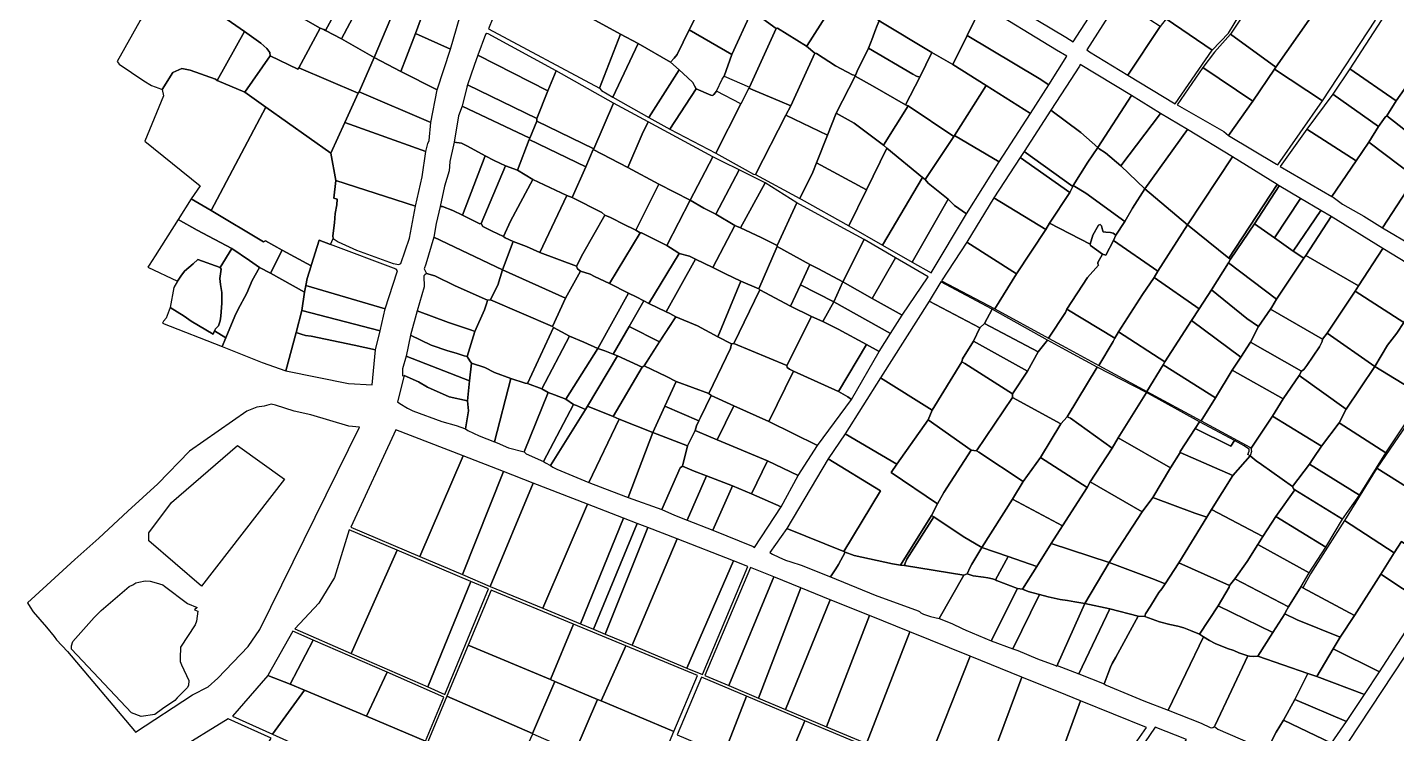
# Model space of a CAD drawing. Header units: metres. Extents: x 569648 to 571548, y 2333509 to 2335006.
# Drawn here: x 569647.7 to 570112.2, y 2334124.5 to 2334364.1 of the extents above; entities that cross this region are included whole.
import ezdxf

# ---------------------------------------------------------------- set-up
doc = ezdxf.new("R2010")
doc.units = ezdxf.units.M
doc.header["$MEASUREMENT"] = 0
doc.linetypes.add('CENTER', pattern=[2, 1.25, -0.25, 0.25, -0.25])
doc.layers.add('Net bo thua dat', color=210, linetype='CENTER', lineweight=30)

msp = doc.modelspace()

# ---------------------------------------------------------------- linework, layer by layer
at = {"layer": 'Net bo thua dat', "linetype": 'Continuous', "flags": 128}
for points in [[(569756.47, 2334377.01), (569736.39, 2334385.42), (569730.54, 2334373.16), (569747.01, 2334363.8), (569748.31, 2334363.39), (569748.9, 2334363.07)], [(569776.32, 2334379.92), (569776.4, 2334380.76), (569770.73, 2334383.32), (569767.7, 2334385.44), (569761.79, 2334374.3), (569760.98, 2334372.78), (569754.25, 2334360.15), (569765.38, 2334353.9)], [(569872.25, 2334363.26), (569876.58, 2334371.68), (569876.86, 2334371.43), (569878.36, 2334374.67), (569871.85, 2334380), (569869.49, 2334375.73), (569868.19, 2334373.97), (569866.25, 2334367.81), (569838.34, 2334384.6), (569837.33, 2334381.55), (569832.97, 2334370.49), (569848.98, 2334361.76), (569848.98, 2334361.75), (569854.92, 2334358.62), (569865.86, 2334352.28), (569867.11, 2334353.68), (569868.14, 2334354.88)], [(569922.92, 2334374.72), (569914.04, 2334380.11), (569905.61, 2334385.7), (569897.18, 2334367.01), (569901.8, 2334363.72), (569902.26, 2334363.77), (569911.99, 2334357.74), (569912.28, 2334357.94)], [(569944.99, 2334387.9), (569936.74, 2334366.34), (569954.58, 2334355.51), (569961.67, 2334351.44), (569966.54, 2334361.33), (569971.65, 2334371.71)], [(569993.41, 2334377.81), (569980.05, 2334386.5), (569974.05, 2334376.26), (569984.77, 2334369.8), (569985.77, 2334369.3), (570000, 2334360.74), (570002.52, 2334359.22), (570007.75, 2334367.23)], [(570062.89, 2334374.85), (570047.15, 2334386.04), (570042.56, 2334379.94), (570034.05, 2334367.02), (570049.72, 2334356.32), (570055.23, 2334362.12)], [(569784.7, 2334376.58), (569776.32, 2334379.92), (569765.38, 2334353.9), (569774.44, 2334349.16), (569776.3, 2334354.13), (569779.35, 2334362.06)], [(569848.98, 2334361.75), (569848.95, 2334361.78), (569832.97, 2334370.49), (569811.27, 2334382.89), (569807.76, 2334372.91), (569807.05, 2334370.8), (569804.2, 2334363.6), (569841.8, 2334343.43)], [(569893.19, 2334368.86), (569886.52, 2334372.75), (569881.48, 2334376.15), (569878.51, 2334378.05), (569872.64, 2334381.73), (569871.85, 2334380), (569878.36, 2334374.67), (569876.86, 2334371.43), (569876.58, 2334371.68), (569872.25, 2334363.26), (569886.76, 2334354.9)], [(569721.38, 2334362.66), (569715.54, 2334366.81), (569694.19, 2334378.97), (569685.94, 2334366.38), (569678.16, 2334352.46), (569678.88, 2334351.65), (569687.19, 2334345.95), (569689.84, 2334344.32), (569692.29, 2334343.5), (569693.5, 2334343.06), (569697.03, 2334348.77), (569700.15, 2334350.09), (569702.98, 2334349.52), (569711.49, 2334346.5), (569712.14, 2334346.07)], [(569747.01, 2334363.8), (569730.54, 2334373.16), (569722.51, 2334377.5), (569717.82, 2334369.6), (569715.54, 2334366.81), (569721.38, 2334362.66), (569726.87, 2334358.72), (569728.96, 2334356.94), (569729.92, 2334355.6), (569730.14, 2334354.45), (569739.5, 2334349.87), (569739.82, 2334350.39)], [(569760.98, 2334372.78), (569761.79, 2334374.3), (569756.47, 2334377.01), (569748.9, 2334363.07), (569754.25, 2334360.15)], [(569795.51, 2334371.47), (569784.7, 2334376.58), (569779.35, 2334362.06), (569791.31, 2334356.65)], [(570082.5, 2334366.57), (570066.71, 2334378.18), (570055.85, 2334361.81), (570071.22, 2334350.55)], [(570105.05, 2334366.55), (570089.48, 2334377.03), (570082.5, 2334366.57), (570071.22, 2334350.55), (570070.8, 2334349.91), (570087.12, 2334339.18)], [(570127.62, 2334362.28), (570127.98, 2334363.11), (570112.42, 2334374.85), (570096.34, 2334349.99), (570112.08, 2334339.17), (570114.81, 2334342.99)], [(569933.75, 2334358.76), (569934.57, 2334360.72), (569935.24, 2334362.65), (569936.03, 2334364.69), (569936.74, 2334366.34), (569922.92, 2334374.72), (569912.28, 2334357.94), (569911.99, 2334357.74), (569914.82, 2334355.38), (569915.49, 2334355.25), (569921.89, 2334351.05), (569927.64, 2334348.02), (569928.21, 2334347.87), (569928.56, 2334347.56), (569929.28, 2334349.27), (569933.04, 2334357)], [(569971.65, 2334371.71), (569966.54, 2334361.33), (569990.97, 2334346.72), (569994.22, 2334344.65), (570000.32, 2334354.36), (569996.82, 2334356.36)], [(570032.02, 2334364.37), (570018.04, 2334373.55), (570007.16, 2334356.46), (570008.04, 2334355.84), (570021.05, 2334347.89)], [(569901.8, 2334363.72), (569897.18, 2334367.01), (569893.19, 2334368.86), (569886.76, 2334354.9), (569884.1, 2334347.51), (569892.73, 2334343.75)], [(569936.74, 2334366.34), (569936.03, 2334364.69), (569935.24, 2334362.65), (569934.57, 2334360.72), (569933.75, 2334358.76), (569933.04, 2334357), (569948.12, 2334348.18), (569949.41, 2334347.56), (569950.52, 2334347.15), (569954.58, 2334355.51)], [(570049.72, 2334356.32), (570034.05, 2334367.02), (570032.02, 2334364.37), (570021.05, 2334347.89), (570037.16, 2334338.15)], [(569730.14, 2334354.45), (569729.92, 2334355.6), (569728.96, 2334356.94), (569726.87, 2334358.72), (569721.38, 2334362.66), (569712.14, 2334346.07), (569721.53, 2334342.12)], [(569754.25, 2334360.15), (569748.9, 2334363.07), (569748.31, 2334363.39), (569747.01, 2334363.8), (569739.82, 2334350.39), (569759.91, 2334341.75), (569760.26, 2334342.26), (569765.38, 2334353.9)], [(569791.31, 2334356.65), (569779.35, 2334362.06), (569776.3, 2334354.13), (569774.44, 2334349.16), (569786.69, 2334342.94)], [(569804.06, 2334361.89), (569803.54, 2334362.01), (569803.1, 2334361.64), (569800.53, 2334354.68), (569824.31, 2334342.51), (569827.08, 2334349.33)], [(569854.92, 2334358.62), (569848.98, 2334361.75), (569841.8, 2334343.43), (569842.51, 2334342.7), (569846.29, 2334340.36)], [(569886.76, 2334354.9), (569872.25, 2334363.26), (569868.14, 2334354.88), (569867.11, 2334353.68), (569865.86, 2334352.28), (569868.85, 2334349.63), (569871.69, 2334347.12), (569873.43, 2334345.38), (569874.09, 2334344.24), (569874.6, 2334343.29), (569879.57, 2334341.06), (569880.26, 2334341.02), (569880.62, 2334341.3), (569881.52, 2334342.49), (569883.44, 2334346.56), (569884.1, 2334347.51)], [(569914.82, 2334355.38), (569911.99, 2334357.74), (569902.26, 2334363.77), (569901.8, 2334363.72), (569892.73, 2334343.75), (569892.49, 2334343.45), (569903.01, 2334339.01), (569906.68, 2334337.46)], [(569966.54, 2334361.33), (569961.67, 2334351.44), (569973.04, 2334344.34), (569988.05, 2334334.87), (569994.22, 2334344.65), (569990.97, 2334346.72)], [(570070.8, 2334349.91), (570071.22, 2334350.55), (570055.85, 2334361.81), (570050.51, 2334355.7), (570046.48, 2334350.44), (570063.49, 2334339.05)], [(569868.85, 2334349.63), (569865.86, 2334352.28), (569854.92, 2334358.62), (569846.29, 2334340.36), (569858.54, 2334333.55)], [(569950.52, 2334347.15), (569949.41, 2334347.56), (569948.12, 2334348.18), (569933.04, 2334357), (569929.28, 2334349.27), (569928.56, 2334347.56), (569934.43, 2334344.25), (569945.64, 2334337.79)], [(569739.82, 2334350.39), (569739.5, 2334349.87), (569730.14, 2334354.45), (569721.53, 2334342.12), (569728.61, 2334337.07), (569750.65, 2334321.36), (569755.37, 2334331.82), (569759.91, 2334341.75)], [(569774.44, 2334349.16), (569765.38, 2334353.9), (569760.26, 2334342.26), (569784.62, 2334331.86), (569786.69, 2334342.94)], [(569800.53, 2334354.68), (569799.28, 2334351.21), (569797.06, 2334344.56), (569820.58, 2334333.17), (569824.31, 2334342.51)], [(569928.56, 2334347.56), (569928.21, 2334347.87), (569927.64, 2334348.02), (569921.89, 2334351.05), (569915.49, 2334355.25), (569914.82, 2334355.38), (569906.68, 2334337.46), (569905.06, 2334334.35), (569919.21, 2334327.57), (569922.09, 2334334.98)], [(569973.04, 2334344.34), (569961.67, 2334351.44), (569954.58, 2334355.51), (569950.52, 2334347.15), (569945.64, 2334337.79), (569946.57, 2334337.46), (569962.07, 2334327.05), (569962.28, 2334327.38)], [(570022.27, 2334340.93), (570004.9, 2334351.52), (570004.62, 2334350.96), (570000, 2334343.8), (569994.95, 2334335.98), (570005.17, 2334328.48), (570010.85, 2334323.35)], [(569728.61, 2334337.07), (569721.53, 2334342.12), (569712.14, 2334346.07), (569711.49, 2334346.5), (569702.98, 2334349.52), (569700.15, 2334350.09), (569697.03, 2334348.77), (569693.5, 2334343.06), (569693.95, 2334340.87), (569687.56, 2334325.53), (569706.3, 2334310.36), (569703.32, 2334305.92), (569710.04, 2334301.91)], [(569846.6, 2334338.38), (569827.08, 2334349.33), (569824.31, 2334342.51), (569820.58, 2334333.17), (569820.58, 2334332.31), (569839.91, 2334322.91)], [(569874.6, 2334343.29), (569874.09, 2334344.24), (569873.43, 2334345.38), (569871.69, 2334347.12), (569868.85, 2334349.63), (569858.54, 2334333.55), (569865.68, 2334329.59)], [(569934.43, 2334344.25), (569928.56, 2334347.56), (569922.09, 2334334.98), (569928.22, 2334331.62), (569938.2, 2334324.18), (569946.57, 2334337.46), (569945.64, 2334337.79)], [(570046.48, 2334350.44), (570037.78, 2334337.78), (570053.59, 2334328.77), (570055.25, 2334327.4), (570063.49, 2334339.05)], [(570087.12, 2334339.18), (570070.8, 2334349.91), (570063.49, 2334339.05), (570055.25, 2334327.4), (570071.54, 2334317.71), (570071.95, 2334317.48)], [(570096.34, 2334349.99), (570090.56, 2334341.46), (570106.16, 2334330.49), (570108.36, 2334333.65), (570108.91, 2334334.1), (570112.08, 2334339.17)], [(569760.26, 2334342.26), (569759.91, 2334341.75), (569755.37, 2334331.82), (569782.89, 2334321.98), (569783.59, 2334324.72), (569784, 2334325.66), (569784.62, 2334331.86)], [(569820.58, 2334333.17), (569797.06, 2334344.56), (569796.78, 2334343.8), (569795.25, 2334337.4), (569818.23, 2334326.55), (569820.58, 2334332.31)], [(569889.82, 2334338.12), (569881.52, 2334342.49), (569880.62, 2334341.3), (569880.26, 2334341.02), (569879.57, 2334341.06), (569874.6, 2334343.29), (569865.68, 2334329.59), (569881.26, 2334321.4)], [(569905.06, 2334334.35), (569906.68, 2334337.46), (569903.01, 2334339.01), (569892.49, 2334343.45), (569889.82, 2334338.12), (569881.26, 2334321.4), (569891.23, 2334315.86), (569894.09, 2334314.27), (569894.77, 2334314.14)], [(569988.05, 2334334.87), (569973.04, 2334344.34), (569962.28, 2334327.38), (569977.46, 2334318.46)], [(570114.81, 2334342.99), (570112.08, 2334339.17), (570108.91, 2334334.1), (570124.06, 2334322.23), (570125.79, 2334324.15), (570128.69, 2334328.01), (570131.21, 2334331.36)], [(569856.31, 2334327.89), (569858.31, 2334332), (569846.6, 2334338.38), (569839.91, 2334322.91), (569839.65, 2334322.62), (569851.46, 2334316.54)], [(570032.1, 2334334.82), (570022.27, 2334340.93), (570010.85, 2334323.35), (570011.37, 2334322.86), (570013.45, 2334321.58), (570018.74, 2334317.07)], [(570090.56, 2334341.46), (570081.76, 2334329.54), (570098.56, 2334318.81), (570102.78, 2334325.13), (570106.16, 2334330.49)], [(569750.65, 2334321.36), (569728.61, 2334337.07), (569710.04, 2334301.91), (569727.82, 2334291.31), (569728.51, 2334291.64), (569734.18, 2334288.48), (569743.95, 2334283.18), (569744.14, 2334283.61), (569746.67, 2334291.94), (569750.58, 2334290.45), (569751.44, 2334292.5), (569751.33, 2334293.33), (569751.95, 2334297.78), (569752.18, 2334300.94), (569752.69, 2334303.84), (569752.86, 2334305.85), (569751.67, 2334306.16), (569752.35, 2334312.09)], [(569817.98, 2334326.01), (569818.23, 2334326.55), (569795.25, 2334337.4), (569794.02, 2334334.13), (569792.52, 2334325.09), (569795, 2334324.76), (569797.04, 2334323.74), (569803, 2334320.53), (569806.07, 2334318.96), (569809.96, 2334317.14), (569814.03, 2334315.64)], [(569919.21, 2334327.57), (569905.06, 2334334.35), (569894.77, 2334314.14), (569909.75, 2334306.09), (569914.18, 2334314.93), (569915.46, 2334318.14)], [(569939.33, 2334323.14), (569938.2, 2334324.18), (569928.22, 2334331.62), (569922.09, 2334334.98), (569919.21, 2334327.57), (569915.46, 2334318.14), (569932.4, 2334308.98)], [(569962.07, 2334327.05), (569946.57, 2334337.46), (569938.2, 2334324.18), (569939.33, 2334323.14), (569951.39, 2334313.21), (569952.29, 2334312.43)], [(570005.17, 2334328.48), (569994.95, 2334335.98), (569985.85, 2334321.97), (570002.37, 2334310.08), (570002.56, 2334310.47), (570007.53, 2334318.41), (570010.85, 2334323.35)], [(570041.35, 2334329.4), (570032.1, 2334334.82), (570018.74, 2334317.07), (570026.82, 2334309.3)], [(570108.91, 2334334.1), (570108.36, 2334333.65), (570106.16, 2334330.49), (570102.78, 2334325.13), (570118.52, 2334313.29), (570124.06, 2334322.23)], [(569782.89, 2334321.98), (569755.37, 2334331.82), (569750.65, 2334321.36), (569752.35, 2334312.09), (569779.37, 2334303.44), (569781.61, 2334313.34)], [(569839.65, 2334322.62), (569839.91, 2334322.91), (569820.58, 2334332.31), (569818.23, 2334326.55), (569817.98, 2334326.01), (569837.15, 2334316.75)], [(569880.23, 2334320.17), (569858.31, 2334332), (569856.31, 2334327.89), (569851.46, 2334316.54), (569861.94, 2334310.91), (569872.6, 2334305.44)], [(570056.56, 2334320.14), (570041.35, 2334329.4), (570026.82, 2334309.3), (570041.36, 2334297.05)], [(570098.56, 2334318.81), (570081.76, 2334329.54), (570072.73, 2334316.86), (570090.26, 2334306.72)], [(569803, 2334320.53), (569797.04, 2334323.74), (569795, 2334324.76), (569792.52, 2334325.09), (569792.25, 2334324.12), (569791.02, 2334318.57), (569790.89, 2334316.88), (569790.83, 2334315.44), (569789.26, 2334310.23), (569787.76, 2334303.34), (569788.53, 2334303.29), (569792.04, 2334301.96), (569795.34, 2334300.41)], [(569837.15, 2334316.75), (569817.98, 2334326.01), (569814.03, 2334315.64), (569819.17, 2334312.53), (569830.76, 2334307.1), (569832.54, 2334306.35)], [(569977.46, 2334318.46), (569962.28, 2334327.38), (569962.07, 2334327.05), (569952.29, 2334312.43), (569953.27, 2334311.22), (569960.16, 2334305.77), (569962.23, 2334303.7), (569966.31, 2334300.81)], [(570118.52, 2334313.29), (570102.78, 2334325.13), (570098.56, 2334318.81), (570090.26, 2334306.72), (570090.77, 2334306.44), (570093.9, 2334304.16), (570101.15, 2334300.05), (570107.51, 2334296.11), (570117.2, 2334311)], [(569809.96, 2334317.14), (569806.07, 2334318.96), (569803, 2334320.53), (569795.34, 2334300.41), (569801.27, 2334297.45), (569801.7, 2334297.53)], [(569861.94, 2334310.91), (569851.46, 2334316.54), (569839.65, 2334322.62), (569837.15, 2334316.75), (569832.54, 2334306.35), (569842.63, 2334301.24), (569843.67, 2334300.36), (569845.56, 2334299.61), (569850.37, 2334297.06), (569853.41, 2334295.66), (569854.11, 2334295.26)], [(569889.21, 2334315.74), (569883.69, 2334318.52), (569880.23, 2334320.17), (569872.6, 2334305.44), (569877.23, 2334302.8), (569880.65, 2334301.06), (569881.26, 2334300.7)], [(569951.39, 2334313.21), (569939.33, 2334323.14), (569932.4, 2334308.98), (569926.4, 2334296.71), (569937.87, 2334290.2)], [(570001.44, 2334308.02), (569984.48, 2334319.94), (569975.62, 2334306.23), (569993.22, 2334295.53), (569994.48, 2334297.68)], [(569985.85, 2334321.97), (569984.48, 2334319.94), (570001.44, 2334308.02), (570002.37, 2334310.08)], [(570018.74, 2334317.07), (570013.45, 2334321.58), (570011.37, 2334322.86), (570010.85, 2334323.35), (570007.53, 2334318.41), (570002.56, 2334310.47), (570006.83, 2334307.83), (570020.06, 2334298.2), (570022.7, 2334302.76), (570026.82, 2334309.3)], [(570071.76, 2334310.77), (570056.56, 2334320.14), (570041.36, 2334297.05), (570055.34, 2334285.76)], [(569819.17, 2334312.53), (569814.03, 2334315.64), (569809.96, 2334317.14), (569801.7, 2334297.53), (569802.21, 2334296.58), (569805.36, 2334294.9), (569809.21, 2334293.13), (569811.57, 2334298.38)], [(569898.01, 2334311.3), (569889.21, 2334315.74), (569881.26, 2334300.7), (569887.76, 2334296.86), (569889.67, 2334296.1)], [(569915.46, 2334318.14), (569914.18, 2334314.93), (569909.75, 2334306.09), (569910.22, 2334305.86), (569926.4, 2334296.71), (569932.4, 2334308.98)], [(569779.37, 2334303.44), (569752.35, 2334312.09), (569751.67, 2334306.16), (569752.86, 2334305.85), (569752.69, 2334303.84), (569752.18, 2334300.94), (569751.95, 2334297.78), (569751.33, 2334293.33), (569751.44, 2334292.5), (569753.14, 2334291.32), (569759.4, 2334288.46), (569771.77, 2334283.93), (569773.69, 2334283.6), (569774.38, 2334283.99), (569777.34, 2334292.53)], [(569830.76, 2334307.1), (569819.17, 2334312.53), (569811.57, 2334298.38), (569809.21, 2334293.13), (569809.8, 2334292.71), (569812.55, 2334291.39), (569817.05, 2334289.77), (569821.58, 2334287.71)], [(569861.94, 2334310.91), (569854.11, 2334295.26), (569855.56, 2334294.39), (569856.07, 2334294.37), (569864.71, 2334290.06), (569872.6, 2334305.44)], [(569908.76, 2334304.59), (569898.01, 2334311.3), (569889.67, 2334296.1), (569896.67, 2334292.78), (569902.13, 2334290.13)], [(569960.16, 2334305.77), (569953.27, 2334311.22), (569952.29, 2334312.43), (569951.39, 2334313.21), (569937.87, 2334290.2), (569947.93, 2334284.48)], [(570006.83, 2334307.83), (570002.56, 2334310.47), (570002.37, 2334310.08), (570001.44, 2334308.02), (569994.48, 2334297.68), (570008.3, 2334290.51), (570009.19, 2334293.56), (570011.13, 2334296.99), (570011.72, 2334297.23), (570012.1, 2334296.78), (570012.42, 2334295.36), (570012.66, 2334294.71), (570013.56, 2334294.61), (570015.17, 2334294.55), (570016.11, 2334294.32), (570016.94, 2334293.54), (570020.06, 2334298.2)], [(570072.41, 2334310.38), (570071.76, 2334310.77), (570055.34, 2334285.76), (570055.86, 2334285.49), (570063.99, 2334297.47)], [(570079.59, 2334306.04), (570072.41, 2334310.38), (570063.99, 2334297.47), (570070.83, 2334292.67)], [(570117.2, 2334311), (570107.51, 2334296.11), (570118.21, 2334289.7), (570125.2, 2334285.73), (570134.4, 2334299.44)], [(569710.04, 2334301.91), (569703.32, 2334305.92), (569698.89, 2334298.91), (569705.29, 2334295.31), (569717.05, 2334289.02), (569723.07, 2334285.01), (569726.49, 2334282.59), (569730.2, 2334280.67), (569734.18, 2334288.48), (569728.51, 2334291.64), (569727.82, 2334291.31)], [(569843.67, 2334300.36), (569842.63, 2334301.24), (569832.54, 2334306.35), (569830.76, 2334307.1), (569821.58, 2334287.71), (569834.01, 2334283.06), (569836.18, 2334287.27)], [(569887.76, 2334296.86), (569881.26, 2334300.7), (569880.65, 2334301.06), (569877.23, 2334302.8), (569872.6, 2334305.44), (569864.71, 2334290.06), (569868.34, 2334287.77), (569868.88, 2334287.33), (569872.33, 2334286.47), (569874.38, 2334285.43), (569880.3, 2334282.62)], [(569966.31, 2334300.81), (569962.23, 2334303.7), (569960.16, 2334305.77), (569947.93, 2334284.48), (569954.36, 2334280.82)], [(569993.22, 2334295.53), (569975.62, 2334306.23), (569966.4, 2334291.24), (569983.25, 2334280.49)], [(570041.36, 2334297.05), (570026.82, 2334309.3), (570022.7, 2334302.76), (570020.06, 2334298.2), (570016.94, 2334293.54), (570016.15, 2334291.83), (570031.25, 2334281.38)], [(570086.5, 2334301.99), (570079.59, 2334306.04), (570070.83, 2334292.67), (570077.19, 2334288.22)], [(569805.36, 2334294.9), (569802.21, 2334296.58), (569801.7, 2334297.53), (569801.27, 2334297.45), (569795.34, 2334300.41), (569792.04, 2334301.96), (569788.53, 2334303.29), (569787.76, 2334303.34), (569786.38, 2334297.53), (569785.64, 2334292.89), (569808.94, 2334281.79), (569812.55, 2334291.39), (569809.8, 2334292.71), (569809.21, 2334293.13)], [(569931.66, 2334292.09), (569923.49, 2334296.59), (569908.76, 2334304.59), (569902.13, 2334290.13), (569902.08, 2334289.73), (569913.17, 2334283.64), (569916.07, 2334282.2), (569924.38, 2334277.79)], [(570090.1, 2334299.88), (570086.5, 2334301.99), (570077.19, 2334288.22), (570080.74, 2334285.74), (570081.49, 2334286.69)], [(569705.29, 2334295.31), (569698.89, 2334298.91), (569691.02, 2334286.56), (569688.99, 2334283.38), (569688.63, 2334282.7), (569698.6, 2334277.94), (569699.75, 2334279.66), (569701.07, 2334281.34), (569704.01, 2334283.87), (569705.52, 2334285.39), (569713.15, 2334282.62), (569717.05, 2334289.02)], [(569855.56, 2334294.39), (569854.11, 2334295.26), (569853.41, 2334295.66), (569850.37, 2334297.06), (569845.56, 2334299.61), (569843.67, 2334300.36), (569836.18, 2334287.27), (569834.01, 2334283.06), (569834.35, 2334282.14), (569835.36, 2334281.39), (569838.67, 2334280.4), (569840.1, 2334279.61), (569845.26, 2334277.17)], [(569902.08, 2334289.73), (569902.13, 2334290.13), (569896.67, 2334292.78), (569889.67, 2334296.1), (569887.76, 2334296.86), (569880.3, 2334282.62), (569884.59, 2334280.52), (569889.77, 2334278.02), (569895.92, 2334275.37)], [(570011.09, 2334283.47), (570010.9, 2334283.87), (570010.93, 2334284.27), (570012.42, 2334287.11), (570008.45, 2334290.1), (570008.3, 2334290.51), (569994.48, 2334297.68), (569993.22, 2334295.53), (569983.25, 2334280.49), (569975.99, 2334268.55), (569994.19, 2334258.6), (569999.9, 2334267.31), (570000.32, 2334268.49), (570000.33, 2334268.49), (570007.39, 2334279.24)], [(570016.15, 2334291.83), (570016.94, 2334293.54), (570016.11, 2334294.32), (570015.17, 2334294.55), (570013.56, 2334294.61), (570012.66, 2334294.71), (570012.42, 2334295.36), (570012.1, 2334296.78), (570011.72, 2334297.23), (570011.13, 2334296.99), (570009.19, 2334293.56), (570008.3, 2334290.51), (570008.45, 2334290.1), (570012.42, 2334287.11), (570013.6, 2334286.83)], [(570055.86, 2334285.49), (570055.34, 2334285.76), (570041.36, 2334297.05), (570031.25, 2334281.38), (570029.97, 2334279.25), (570045.3, 2334268.63), (570049.42, 2334275.1), (570055.16, 2334284.26)], [(570080.74, 2334285.74), (570077.19, 2334288.22), (570070.83, 2334292.67), (570063.99, 2334297.47), (570055.86, 2334285.49), (570055.16, 2334284.26), (570071.47, 2334271.9)], [(570107.56, 2334289.11), (570090.1, 2334299.88), (570081.49, 2334286.69), (570099.3, 2334276.36)], [(569773.19, 2334281.12), (569773.25, 2334281.55), (569772.83, 2334282.05), (569750.58, 2334290.45), (569746.67, 2334291.94), (569744.14, 2334283.61), (569743.95, 2334283.18), (569742.66, 2334278.89), (569742.17, 2334276.57), (569769.06, 2334268.56)], [(569785.64, 2334292.89), (569782.88, 2334283.78), (569782.36, 2334282.22), (569783.18, 2334280.6), (569785.91, 2334279.85), (569792.81, 2334276.39), (569803.8, 2334271.59), (569804.79, 2334271.62), (569805.34, 2334272.64), (569807.34, 2334276.58), (569808.94, 2334281.79)], [(569835.36, 2334281.39), (569834.35, 2334282.14), (569834.01, 2334283.06), (569821.58, 2334287.71), (569817.05, 2334289.77), (569812.55, 2334291.39), (569808.94, 2334281.79), (569830.33, 2334272.25)], [(569856.07, 2334294.37), (569855.56, 2334294.39), (569845.26, 2334277.17), (569851.68, 2334273.93), (569854.29, 2334272.62), (569856.91, 2334271.28), (569858.57, 2334270.43), (569868.88, 2334287.33), (569868.34, 2334287.77), (569864.71, 2334290.06)], [(569942.28, 2334285.93), (569931.66, 2334292.09), (569924.38, 2334277.79), (569934.33, 2334272.06)], [(569983.25, 2334280.49), (569966.4, 2334291.24), (569957.9, 2334278.08), (569975.99, 2334268.55)], [(570025.99, 2334273.52), (570029.97, 2334279.25), (570031.25, 2334281.38), (570016.15, 2334291.83), (570013.6, 2334286.83), (570012.42, 2334287.11), (570010.93, 2334284.27), (570010.9, 2334283.87), (570011.09, 2334283.47), (570007.39, 2334279.24), (570000.33, 2334268.49), (570016.68, 2334258.67), (570017.94, 2334260.85)], [(569726.49, 2334282.59), (569723.07, 2334285.01), (569717.05, 2334289.02), (569713.15, 2334282.62), (569713.45, 2334282.11), (569713.02, 2334278.88), (569713.23, 2334276.86), (569713.71, 2334274.14), (569713.65, 2334270.57), (569713.37, 2334266.15), (569713.18, 2334264.52), (569712.57, 2334262.85), (569711.58, 2334261.84), (569711.15, 2334261.17), (569715.02, 2334258.81), (569718.06, 2334266.06), (569719.17, 2334268.26), (569722.14, 2334273.96), (569724.03, 2334278.23)], [(569743.95, 2334283.18), (569734.18, 2334288.48), (569730.2, 2334280.67), (569741.7, 2334274.3), (569742.17, 2334276.57), (569742.66, 2334278.89)], [(569874.38, 2334285.43), (569872.33, 2334286.47), (569868.88, 2334287.33), (569858.57, 2334270.43), (569864.48, 2334267.61)], [(569913.17, 2334283.64), (569902.08, 2334289.73), (569895.92, 2334275.37), (569896.22, 2334275.01), (569906.62, 2334269.54), (569910.05, 2334276.75)], [(570081.49, 2334286.69), (570080.74, 2334285.74), (570071.47, 2334271.9), (570069.92, 2334269.12), (570069.44, 2334268.47), (570087.16, 2334258.28), (570088.65, 2334260.38), (570098.24, 2334274.6), (570099.3, 2334276.36)], [(570124.29, 2334278.89), (570107.56, 2334289.11), (570099.3, 2334276.36), (570098.24, 2334274.6), (570114.69, 2334263.94), (570116.33, 2334266.58)], [(569713.65, 2334270.57), (569713.71, 2334274.14), (569713.23, 2334276.86), (569713.02, 2334278.88), (569713.45, 2334282.11), (569713.15, 2334282.62), (569705.52, 2334285.39), (569704.01, 2334283.87), (569701.07, 2334281.34), (569699.75, 2334279.66), (569698.6, 2334277.94), (569697.38, 2334275.83), (569696.19, 2334269.07), (569700.87, 2334266.15), (569703.32, 2334264.39), (569710.72, 2334260.02), (569711.15, 2334261.17), (569711.58, 2334261.84), (569712.57, 2334262.85), (569713.18, 2334264.52), (569713.37, 2334266.15)], [(569741.7, 2334274.3), (569730.2, 2334280.67), (569726.49, 2334282.59), (569724.03, 2334278.23), (569722.14, 2334273.96), (569719.17, 2334268.26), (569718.06, 2334266.06), (569715.02, 2334258.81), (569713.85, 2334255.82), (569727.42, 2334250.38), (569735.42, 2334247.56), (569738.86, 2334260.62), (569740.8, 2334268.01)], [(569889.77, 2334278.02), (569884.59, 2334280.52), (569880.3, 2334282.62), (569874.38, 2334285.43), (569864.48, 2334267.61), (569865.71, 2334267.02), (569867.71, 2334265.84), (569875.09, 2334262.85), (569881.91, 2334259.06)], [(569924.38, 2334277.79), (569916.07, 2334282.2), (569913.17, 2334283.64), (569910.05, 2334276.75), (569921.28, 2334270.98)], [(569953.32, 2334279.48), (569942.28, 2334285.93), (569934.33, 2334272.06), (569944.54, 2334266.45)], [(570071.47, 2334271.9), (570055.16, 2334284.26), (570049.42, 2334275.1), (570061.38, 2334265.34), (570065.4, 2334262.6), (570069.44, 2334268.47), (570069.92, 2334269.12)], [(569802.85, 2334268.28), (569803.55, 2334270.64), (569803.8, 2334271.59), (569792.81, 2334276.39), (569785.91, 2334279.85), (569783.18, 2334280.6), (569782.57, 2334280.14), (569782.19, 2334279.78), (569782.29, 2334276.07), (569780.01, 2334267.87), (569790.58, 2334263.97), (569798.42, 2334261.39), (569799.51, 2334260.94)], [(569830.33, 2334272.25), (569808.94, 2334281.79), (569807.34, 2334276.58), (569805.34, 2334272.64), (569804.79, 2334271.62), (569825.85, 2334262.65)], [(569851.68, 2334273.93), (569845.26, 2334277.17), (569840.1, 2334279.61), (569838.67, 2334280.4), (569835.36, 2334281.39), (569830.33, 2334272.25), (569825.85, 2334262.65), (569826.21, 2334262.24), (569831.68, 2334259.37), (569836.46, 2334257.25), (569841.23, 2334255.13)], [(569896.22, 2334275.01), (569895.92, 2334275.37), (569889.77, 2334278.02), (569881.91, 2334259.06), (569886.63, 2334256.72), (569887.38, 2334256.82)], [(569934.33, 2334272.06), (569924.38, 2334277.79), (569921.28, 2334270.98), (569940.54, 2334260.18), (569944.54, 2334266.45)], [(569975.03, 2334268.44), (569957.63, 2334277.72), (569953.66, 2334271.23), (569970.89, 2334262.21), (569972.39, 2334263.63)], [(570045.3, 2334268.63), (570029.97, 2334279.25), (570025.99, 2334273.52), (570017.94, 2334260.85), (570033.62, 2334250.62), (570042.64, 2334264.7)], [(569769.06, 2334268.56), (569742.17, 2334276.57), (569741.7, 2334274.3), (569740.8, 2334268.01), (569767.39, 2334261.18)], [(569856.91, 2334271.28), (569854.29, 2334272.62), (569851.68, 2334273.93), (569841.23, 2334255.13), (569843.67, 2334254.36), (569846.43, 2334253.17), (569851.88, 2334262.59)], [(569913.69, 2334265.99), (569906.62, 2334269.54), (569896.22, 2334275.01), (569887.38, 2334256.82), (569905.32, 2334249.37)], [(569921.28, 2334270.98), (569910.05, 2334276.75), (569906.62, 2334269.54), (569913.69, 2334265.99), (569917.64, 2334264.25)], [(570065.4, 2334262.6), (570061.38, 2334265.34), (570049.42, 2334275.1), (570045.3, 2334268.63), (570042.64, 2334264.7), (570059.36, 2334252.22), (570062.73, 2334257.34)], [(570112.33, 2334260.35), (570114.69, 2334263.94), (570098.24, 2334274.6), (570088.65, 2334260.38), (570104.86, 2334249.01), (570109.19, 2334256.27)], [(569703.32, 2334264.39), (569700.87, 2334266.15), (569696.19, 2334269.07), (569694.77, 2334265.45), (569693.86, 2334264.37), (569693.51, 2334263.79), (569713.85, 2334255.82), (569715.02, 2334258.81), (569711.15, 2334261.17), (569710.72, 2334260.02)], [(569740.8, 2334268.01), (569738.86, 2334260.62), (569740.56, 2334259.96), (569742.07, 2334259.58), (569743.97, 2334259.33), (569758.58, 2334256.27), (569765.87, 2334254.74), (569767.39, 2334261.18)], [(569826.21, 2334262.24), (569825.85, 2334262.65), (569804.79, 2334271.62), (569803.8, 2334271.59), (569803.55, 2334270.64), (569802.85, 2334268.28), (569799.51, 2334260.94), (569796.87, 2334252.42), (569797.86, 2334250.99), (569798.42, 2334250.15), (569802.89, 2334248.7), (569806.22, 2334246.98), (569811.72, 2334244.92), (569816.55, 2334243.4), (569817.41, 2334243.31)], [(569867.71, 2334265.84), (569865.71, 2334267.02), (569864.48, 2334267.61), (569858.57, 2334270.43), (569856.91, 2334271.28), (569851.88, 2334262.59), (569862.13, 2334257.37)], [(569940.54, 2334260.18), (569921.28, 2334270.98), (569917.64, 2334264.25), (569922.77, 2334261.75), (569932.41, 2334256.46), (569936.65, 2334254.09)], [(569964.75, 2334250.63), (569965.01, 2334251.63), (569968.69, 2334257.68), (569970.89, 2334262.21), (569953.66, 2334271.23), (569937.12, 2334245.15), (569954.67, 2334234.26)], [(569975.03, 2334268.44), (569972.39, 2334263.63), (569990.63, 2334253.96), (569993.77, 2334257.92)], [(570000.33, 2334268.49), (569999.9, 2334267.31), (569994.19, 2334258.6), (570000, 2334255.45), (570011.17, 2334249.38), (570016.03, 2334257.55), (570016.68, 2334258.67)], [(570087.16, 2334258.28), (570069.44, 2334268.47), (570065.4, 2334262.6), (570062.73, 2334257.34), (570079.98, 2334247.45), (570080.81, 2334247.98), (570081.8, 2334249.37), (570086.04, 2334255.76), (570087.02, 2334257.48)], [(569799.51, 2334260.94), (569798.42, 2334261.39), (569790.58, 2334263.97), (569780.01, 2334267.87), (569777.72, 2334259.66), (569784.73, 2334256.26), (569790.33, 2334254.33), (569793.15, 2334253.55), (569795.85, 2334252.7), (569796.87, 2334252.42)], [(569886.23, 2334255.2), (569886.63, 2334256.72), (569881.91, 2334259.06), (569875.09, 2334262.85), (569867.71, 2334265.84), (569862.05, 2334257.24), (569856.92, 2334249.22), (569864.58, 2334245.62), (569867.82, 2334243.94), (569878.95, 2334239.92)], [(569932.41, 2334256.46), (569922.77, 2334261.75), (569917.64, 2334264.25), (569913.69, 2334265.99), (569905.32, 2334249.37), (569905.48, 2334248.67), (569906.24, 2334248.09), (569907.66, 2334247.46), (569922.94, 2334240.55)], [(569972.39, 2334263.63), (569970.89, 2334262.21), (569968.69, 2334257.68), (569986.97, 2334247.41), (569990.63, 2334253.96)], [(570059.36, 2334252.22), (570042.64, 2334264.7), (570033.62, 2334250.62), (570033.03, 2334249.66), (570050.85, 2334238.45), (570056.43, 2334247.75)], [(570132.76, 2334256), (570116.33, 2334266.58), (570114.69, 2334263.94), (570112.33, 2334260.35), (570109.19, 2334256.27), (570104.86, 2334249.01), (570121.32, 2334238.96)], [(569765.87, 2334254.74), (569758.58, 2334256.27), (569743.97, 2334259.33), (569742.07, 2334259.58), (569740.56, 2334259.96), (569738.86, 2334260.62), (569735.42, 2334247.56), (569756.66, 2334243.23), (569764.71, 2334242.8)], [(569798.42, 2334250.15), (569797.86, 2334250.99), (569796.87, 2334252.42), (569795.85, 2334252.7), (569793.15, 2334253.55), (569790.33, 2334254.33), (569784.73, 2334256.26), (569777.72, 2334259.66), (569776.19, 2334252.6), (569797.66, 2334244.23)], [(569831.68, 2334259.37), (569826.21, 2334262.24), (569817.41, 2334243.31), (569822.2, 2334241.45)], [(569841.23, 2334255.13), (569836.46, 2334257.25), (569831.68, 2334259.37), (569822.2, 2334241.45), (569824.35, 2334240.26), (569826.53, 2334239.39), (569830.39, 2334237.91)], [(569862.13, 2334257.37), (569851.88, 2334262.59), (569846.43, 2334253.17), (569847.93, 2334252.66), (569856.28, 2334248.84), (569856.92, 2334249.22)], [(570033.62, 2334250.62), (570017.94, 2334260.85), (570016.68, 2334258.67), (570016.03, 2334257.55), (570011.17, 2334249.38), (570027.53, 2334240.59), (570033.03, 2334249.66)], [(570104.86, 2334249.01), (570088.65, 2334260.38), (570087.16, 2334258.28), (570087.02, 2334257.48), (570086.04, 2334255.76), (570081.8, 2334249.37), (570080.81, 2334247.98), (570079.98, 2334247.45), (570079.17, 2334245.97), (570095.14, 2334234.62)], [(569847.93, 2334252.66), (569846.43, 2334253.17), (569843.67, 2334254.36), (569841.23, 2334255.13), (569830.39, 2334237.91), (569833.02, 2334236.14), (569833.99, 2334235.81), (569837.08, 2334234.4), (569837.76, 2334235.56)], [(569907.66, 2334247.46), (569906.24, 2334248.09), (569905.48, 2334248.67), (569905.32, 2334249.37), (569887.38, 2334256.82), (569886.63, 2334256.72), (569886.23, 2334255.2), (569878.95, 2334239.92), (569879.71, 2334239.16), (569887.4, 2334235.69), (569899.31, 2334230.37)], [(569936.65, 2334254.09), (569932.41, 2334256.46), (569922.94, 2334240.55), (569926.1, 2334238.76), (569927.36, 2334237.88)], [(569968.69, 2334257.68), (569965.01, 2334251.63), (569964.75, 2334250.63), (569965.76, 2334250.04), (569981.88, 2334239.78), (569986.97, 2334247.41)], [(570010.69, 2334248.85), (570000, 2334254.58), (569993.77, 2334257.92), (569990.63, 2334253.96), (569986.97, 2334247.41), (569981.88, 2334239.78), (569981.96, 2334238.51), (569998.32, 2334229.58), (570000.5, 2334231.98)], [(570062.73, 2334257.34), (570059.36, 2334252.22), (570056.43, 2334247.75), (570073.78, 2334238.05), (570079.17, 2334245.97), (570079.98, 2334247.45)], [(569797.66, 2334244.23), (569776.19, 2334252.6), (569775.02, 2334248.24), (569775.01, 2334245.92), (569775.53, 2334245.93), (569780.36, 2334243.85), (569783.47, 2334242), (569790.83, 2334238.78), (569797.06, 2334237.4)], [(569811.72, 2334244.92), (569806.22, 2334246.98), (569802.89, 2334248.7), (569798.42, 2334250.15), (569797.66, 2334244.23), (569797.06, 2334237.4), (569797.41, 2334234.04), (569796.36, 2334227.9), (569797.12, 2334227.33), (569800.99, 2334225.49), (569806.24, 2334223.52)], [(569856.28, 2334248.84), (569847.93, 2334252.66), (569837.76, 2334235.56), (569846.43, 2334232.11)], [(569981.96, 2334238.51), (569981.88, 2334239.78), (569965.76, 2334250.04), (569964.75, 2334250.63), (569954.67, 2334234.26), (569953.29, 2334231), (569967.95, 2334220.68), (569969.75, 2334220.48)], [(570033.03, 2334249.66), (570027.53, 2334240.59), (570045.9, 2334230.62), (570050.85, 2334238.45)], [(569797.06, 2334237.4), (569790.83, 2334238.78), (569783.47, 2334242), (569780.36, 2334243.85), (569775.53, 2334245.93), (569773.27, 2334237), (569774.08, 2334236.48), (569776.7, 2334234.93), (569778.44, 2334234.04), (569788.36, 2334230.39), (569793.17, 2334229.04), (569796.36, 2334227.9), (569797.41, 2334234.04)], [(569824.35, 2334240.26), (569822.2, 2334241.45), (569817.41, 2334243.31), (569816.55, 2334243.4), (569811.72, 2334244.92), (569806.24, 2334223.52), (569807.09, 2334223.12), (569810.94, 2334221.45), (569816.22, 2334220.09)], [(569867.82, 2334243.94), (569864.58, 2334245.62), (569856.92, 2334249.22), (569856.28, 2334248.84), (569846.43, 2334232.11), (569848.48, 2334231.2), (569859.9, 2334226.61), (569864.01, 2334235.6)], [(569927.36, 2334237.88), (569926.1, 2334238.76), (569922.94, 2334240.55), (569907.66, 2334247.46), (569899.31, 2334230.37), (569915.79, 2334222.22)], [(569953.29, 2334231), (569954.67, 2334234.26), (569937.12, 2334245.15), (569925.14, 2334226.25), (569942.66, 2334215.87)], [(570027.34, 2334240.27), (570010.69, 2334248.85), (570000.5, 2334231.98), (570001.66, 2334231.46), (570015.78, 2334221.32), (570017.79, 2334224.82)], [(570073.78, 2334238.05), (570056.43, 2334247.75), (570050.85, 2334238.45), (570045.9, 2334230.62), (570062.46, 2334221.71), (570062.91, 2334221.28), (570070.18, 2334232.16)], [(570095.14, 2334234.62), (570079.17, 2334245.97), (570073.78, 2334238.05), (570070.18, 2334232.16), (570086.77, 2334221.97), (570092.75, 2334229.97)], [(570121.32, 2334238.96), (570104.86, 2334249.01), (570095.14, 2334234.62), (570092.75, 2334229.97), (570108.56, 2334219.71)], [(569833.02, 2334236.14), (569830.39, 2334237.91), (569826.53, 2334239.39), (569824.35, 2334240.26), (569816.22, 2334220.09), (569816.97, 2334219.37), (569822.85, 2334216.82)], [(569879.71, 2334239.16), (569878.95, 2334239.92), (569867.82, 2334243.94), (569864.01, 2334235.6), (569875.53, 2334230.62), (569876.04, 2334231.76)], [(570043.88, 2334228.05), (570045.34, 2334230.32), (570027.34, 2334240.27), (570017.79, 2334224.82), (570035.49, 2334214.65), (570038.79, 2334219.84), (570038.83, 2334220.21)], [(569760.44, 2334228.5), (569756.73, 2334228.85), (569743.87, 2334232.59), (569738.24, 2334233.94), (569731.94, 2334235.97), (569730.42, 2334236.21), (569728.01, 2334235.62), (569725.62, 2334235.22), (569722.17, 2334233.91), (569702.75, 2334220.37), (569691.96, 2334209.25), (569681.78, 2334199.98), (569671.94, 2334190.81), (569663.82, 2334183.56), (569654.33, 2334174.8), (569647.72, 2334168.81), (569648.66, 2334167.34), (569649.69, 2334165.78), (569654.19, 2334160.57), (569656.78, 2334157.41), (569657.62, 2334156.32), (569661.3, 2334152.38), (569684.07, 2334125.43), (569684.11, 2334125.45), (569684.08, 2334125.42), (569684.4, 2334125.04), (569703.78, 2334137.65), (569709.02, 2334140.4), (569712.28, 2334143.28), (569722.62, 2334154.02), (569726.59, 2334159.79)], [(569837.08, 2334234.4), (569833.99, 2334235.81), (569833.02, 2334236.14), (569822.85, 2334216.82), (569823.52, 2334216.34), (569825.25, 2334215.41)], [(569848.48, 2334231.2), (569846.43, 2334232.11), (569837.76, 2334235.56), (569837.08, 2334234.4), (569825.25, 2334215.41), (569826.02, 2334214.9), (569827.39, 2334214.18), (569838.25, 2334209.7)], [(569874.28, 2334227.3), (569874.78, 2334228.92), (569875.53, 2334230.62), (569864.01, 2334235.6), (569859.9, 2334226.61), (569871.66, 2334222.09)], [(569887.4, 2334235.69), (569879.71, 2334239.16), (569876.04, 2334231.76), (569875.53, 2334230.62), (569874.78, 2334228.92), (569874.28, 2334227.3), (569879.56, 2334225.1), (569881.79, 2334224.15)], [(569899.31, 2334230.37), (569887.4, 2334235.69), (569881.79, 2334224.15), (569898.83, 2334217), (569909.22, 2334212.08), (569915.79, 2334222.22)], [(569998.32, 2334229.58), (569981.96, 2334238.51), (569969.75, 2334220.48), (569970.52, 2334220.01), (569985.6, 2334210.06), (569991.42, 2334218.15)], [(570136.54, 2334224.74), (570120.05, 2334235.72), (570105.57, 2334214.57), (570122.62, 2334203.83), (570127.86, 2334211.7)], [(569859.9, 2334226.61), (569848.48, 2334231.2), (569838.25, 2334209.7), (569845.92, 2334206.69), (569851.53, 2334204.62)], [(569967.95, 2334220.68), (569953.29, 2334231), (569942.66, 2334215.87), (569940.75, 2334213.07), (569956.54, 2334202.41), (569958.63, 2334206.31)], [(570015.78, 2334221.32), (570001.66, 2334231.46), (570000.5, 2334231.98), (569998.32, 2334229.58), (569991.42, 2334218.15), (570007.28, 2334207.99), (570008.33, 2334209.86)], [(570086.77, 2334221.97), (570070.18, 2334232.16), (570062.91, 2334221.28), (570062.93, 2334220.73), (570063.04, 2334220.21), (570062.53, 2334218.68), (570064.62, 2334217.09), (570066.43, 2334215.76), (570076.91, 2334208.28), (570082.73, 2334215.89), (570083.89, 2334217.84)], [(569795.52, 2334218.72), (569772.76, 2334227.56), (569757.43, 2334194.54), (569780.81, 2334184.58)], [(569869.19, 2334214.66), (569870, 2334215.26), (569871.66, 2334222.09), (569859.9, 2334226.61), (569851.53, 2334204.62), (569862.92, 2334200.49)], [(569898.83, 2334217), (569881.79, 2334224.15), (569879.56, 2334225.1), (569874.28, 2334227.3), (569871.66, 2334222.09), (569870, 2334215.26), (569873.99, 2334213.5), (569878.17, 2334211.92), (569886.95, 2334208.58), (569893.39, 2334205.85)], [(569954.44, 2334198.51), (569956.54, 2334202.41), (569940.75, 2334213.07), (569942.66, 2334215.87), (569925.14, 2334226.25), (569919.44, 2334217.77), (569937.19, 2334206.85), (569924.71, 2334186.25), (569925.19, 2334186.03), (569928.24, 2334184.93), (569941.19, 2334182.06), (569943.97, 2334181.69)], [(570062.53, 2334218.68), (570061.79, 2334219.13), (570062.21, 2334220.27), (570062.25, 2334220.94), (570061.7, 2334221.38), (570060.53, 2334222.1), (570057.21, 2334223.89), (570055.96, 2334222.03), (570043.88, 2334228.05), (570038.83, 2334220.21), (570038.79, 2334219.84), (570056.69, 2334212.04)], [(570045.34, 2334230.32), (570043.88, 2334228.05), (570055.96, 2334222.03), (570057.21, 2334223.89)], [(570108.56, 2334219.71), (570092.75, 2334229.97), (570086.77, 2334221.97), (570083.89, 2334217.84), (570082.73, 2334215.89), (570099.62, 2334205.4)], [(569706.79, 2334174.51), (569688.92, 2334189.94), (569688.88, 2334192.63), (569696.58, 2334202.93), (569719.04, 2334222.2), (569734.94, 2334210.78)], [(570035.49, 2334214.65), (570017.79, 2334224.82), (570015.78, 2334221.32), (570008.33, 2334209.86), (570025.96, 2334199.73), (570029.6, 2334204.63)], [(569809.29, 2334213.38), (569795.52, 2334218.72), (569780.81, 2334184.58), (569795.37, 2334178.42)], [(569909.22, 2334212.08), (569898.83, 2334217), (569893.39, 2334205.85), (569903.4, 2334201.38)], [(569937.19, 2334206.85), (569919.44, 2334217.77), (569905.41, 2334194.04), (569924.71, 2334186.25)], [(569985.6, 2334210.06), (569970.52, 2334220.01), (569969.75, 2334220.48), (569967.95, 2334220.68), (569958.63, 2334206.31), (569956.54, 2334202.41), (569954.44, 2334198.51), (569955.22, 2334198.01), (569965.16, 2334191.41), (569971.53, 2334187.63), (569981.97, 2334204.08)], [(570007.28, 2334207.99), (569991.42, 2334218.15), (569985.6, 2334210.06), (569981.97, 2334204.08), (569998.88, 2334195)], [(570056.69, 2334212.04), (570038.79, 2334219.84), (570035.49, 2334214.65), (570029.6, 2334204.63), (570043.81, 2334199.29), (570047.83, 2334197.9), (570049.46, 2334200.5)], [(570077.68, 2334207.16), (570077.32, 2334207.52), (570076.91, 2334208.28), (570066.43, 2334215.76), (570064.62, 2334217.09), (570062.53, 2334218.68), (570056.69, 2334212.04), (570049.46, 2334200.5), (570066.88, 2334191.36), (570071.26, 2334198.15)], [(569819.35, 2334209.47), (569809.29, 2334213.38), (569795.37, 2334178.42), (569804.75, 2334174.45)], [(569878.17, 2334211.92), (569873.99, 2334213.5), (569870, 2334215.26), (569869.19, 2334214.66), (569862.92, 2334200.49), (569867.31, 2334198.63), (569871.54, 2334196.95)], [(570082.73, 2334215.89), (570076.91, 2334208.28), (570077.32, 2334207.52), (570077.68, 2334207.16), (570093.94, 2334197.26), (570099.62, 2334205.4)], [(570120.2, 2334200.02), (570120.32, 2334200.25), (570122.62, 2334203.83), (570105.57, 2334214.57), (570094.6, 2334196.76), (570111.44, 2334185.84), (570113.86, 2334189.68), (570128.77, 2334179.72), (570135.63, 2334190.33)], [(569837.71, 2334202.35), (569819.35, 2334209.47), (569804.75, 2334174.45), (569822.57, 2334167.05)], [(569886.57, 2334207.81), (569886.95, 2334208.58), (569878.17, 2334211.92), (569871.54, 2334196.95), (569880.25, 2334193.48)], [(569903.4, 2334201.38), (569893.39, 2334205.85), (569886.95, 2334208.58), (569886.57, 2334207.81), (569880.25, 2334193.48), (569894, 2334188), (569894.44, 2334187.68)], [(570025.96, 2334199.73), (570008.33, 2334209.86), (570007.28, 2334207.99), (569998.88, 2334195), (569995.07, 2334188.98), (570014.75, 2334182.59)], [(569998.88, 2334195), (569981.97, 2334204.08), (569971.53, 2334187.63), (569980.41, 2334184.56), (569990.15, 2334181.2), (569995.07, 2334188.98)], [(570047.83, 2334197.9), (570043.81, 2334199.29), (570029.6, 2334204.63), (570025.96, 2334199.73), (570014.75, 2334182.59), (570030.06, 2334176.73), (570033.77, 2334175.35), (570038.32, 2334182.48)], [(570077.68, 2334207.16), (570071.26, 2334198.15), (570088.2, 2334187.78), (570093.94, 2334197.26)], [(569849.96, 2334197.59), (569837.71, 2334202.35), (569822.57, 2334167.05), (569835.39, 2334161.72)], [(569955.22, 2334198.01), (569954.44, 2334198.51), (569943.97, 2334181.69), (569945.34, 2334181.58), (569945.54, 2334182.29), (569946.05, 2334183.7)], [(570061.55, 2334182.88), (570065.15, 2334188.64), (570066.88, 2334191.36), (570049.46, 2334200.5), (570047.83, 2334197.9), (570038.32, 2334182.48), (570055.61, 2334174.76), (570057.36, 2334177.06)], [(569773.2, 2334186.71), (569756.89, 2334193.62), (569751.89, 2334177.44), (569746.61, 2334168.79), (569738.44, 2334160.02), (569757.61, 2334151.66)], [(569854.65, 2334195.77), (569849.96, 2334197.59), (569835.39, 2334161.72), (569839.8, 2334159.89)], [(569858.2, 2334194.39), (569854.65, 2334195.77), (569839.8, 2334159.89), (569843.73, 2334158.26)], [(569868.15, 2334190.53), (569858.2, 2334194.39), (569843.73, 2334158.26), (569852.85, 2334154.47)], [(569925.19, 2334186.03), (569924.71, 2334186.25), (569905.41, 2334194.04), (569899.61, 2334185.96), (569900.46, 2334185.4), (569902.66, 2334184.3), (569904.92, 2334183.36), (569906.72, 2334182.77), (569910.22, 2334181.59), (569920.17, 2334177.71), (569921.96, 2334180.45), (569922.94, 2334181.84)], [(569971.53, 2334187.63), (569965.16, 2334191.41), (569955.22, 2334198.01), (569946.05, 2334183.7), (569945.54, 2334182.29), (569945.34, 2334181.58), (569965.43, 2334178.25), (569966.58, 2334178.68), (569967.62, 2334180.99), (569968.14, 2334181.97), (569968.82, 2334183.15)], [(570088.2, 2334187.78), (570071.26, 2334198.15), (570066.88, 2334191.36), (570065.15, 2334188.64), (570082.61, 2334179.04)], [(570094.6, 2334196.76), (570083.07, 2334178.74), (570080.42, 2334173.94), (570097.92, 2334164.62), (570106.87, 2334178.62), (570111.44, 2334185.84)], [(569887.29, 2334183.1), (569868.15, 2334190.53), (569852.85, 2334154.47), (569871.48, 2334146.73)], [(570014.75, 2334182.59), (569995.07, 2334188.98), (569990.15, 2334181.2), (569985.27, 2334173.49), (569987.2, 2334172.74), (569988.44, 2334172.33), (569991.14, 2334171.69), (569993.98, 2334170.93), (569998.12, 2334170.03), (570000.58, 2334169.62), (570003.11, 2334169.16), (570006.52, 2334168.67)], [(570128.77, 2334179.72), (570113.86, 2334189.68), (570111.44, 2334185.84), (570106.87, 2334178.62), (570121.58, 2334168.82)], [(569798.18, 2334176.13), (569773.2, 2334186.71), (569757.61, 2334151.66), (569783.58, 2334140.34)], [(569965.43, 2334178.25), (569945.34, 2334181.58), (569943.97, 2334181.69), (569941.19, 2334182.06), (569928.24, 2334184.93), (569925.19, 2334186.03), (569922.94, 2334181.84), (569921.96, 2334180.45), (569920.17, 2334177.71), (569935.3, 2334171.5), (569949.91, 2334166.2), (569950.39, 2334165.97), (569950.88, 2334165.48), (569951.72, 2334165.06), (569954.06, 2334164.2), (569957.11, 2334163.51)], [(569980.41, 2334184.56), (569971.53, 2334187.63), (569968.82, 2334183.15), (569968.14, 2334181.97), (569967.62, 2334180.99), (569966.58, 2334178.68), (569968.58, 2334178.05), (569972.1, 2334177.57), (569973.59, 2334177.33), (569975.13, 2334176.96), (569976.16, 2334176.62)], [(569990.15, 2334181.2), (569980.41, 2334184.56), (569976.16, 2334176.62), (569976.54, 2334176.49), (569983.64, 2334173.69), (569985.27, 2334173.49)], [(570082.61, 2334179.04), (570065.15, 2334188.64), (570061.55, 2334182.88), (570057.36, 2334177.06), (570075.6, 2334167.54), (570079.86, 2334174.37)], [(569892.17, 2334181.21), (569887.29, 2334183.1), (569871.48, 2334146.73), (569876.74, 2334144.54)], [(569900.91, 2334177.68), (569893, 2334180.87), (569877.57, 2334144.19), (569885.72, 2334140.77)], [(570033.77, 2334175.35), (570030.06, 2334176.73), (570014.75, 2334182.59), (570006.52, 2334168.67), (570014.98, 2334166.84), (570024.58, 2334164.29), (570026.79, 2334164.19), (570027.06, 2334165.13), (570028.7, 2334167.7), (570030.29, 2334170.29), (570031.6, 2334172.33), (570032.61, 2334173.64)], [(570055.42, 2334174.14), (570055.61, 2334174.76), (570038.32, 2334182.48), (570033.77, 2334175.35), (570032.61, 2334173.64), (570031.6, 2334172.33), (570030.29, 2334170.29), (570028.7, 2334167.7), (570027.06, 2334165.13), (570026.79, 2334164.19), (570031.82, 2334162.4), (570035.3, 2334161.49), (570038, 2334160.91), (570040.06, 2334160.35), (570042.29, 2334159.53), (570045.36, 2334158.24), (570051.66, 2334167.9)], [(569705.29, 2334167.25), (569704.44, 2334166.51), (569705.54, 2334165.98), (569705.1, 2334162.62), (569704.68, 2334161.37), (569699.69, 2334153.79), (569699.56, 2334150.06), (569699.56, 2334148.92), (569700.04, 2334147.85), (569702.47, 2334142.49), (569702.42, 2334140.87), (569701.93, 2334140.06), (569698.5, 2334136.66), (569697.69, 2334135.74), (569693.53, 2334132.9), (569690.94, 2334130.99), (569686.32, 2334130.33), (569683.01, 2334131.58), (569662.68, 2334153.18), (569662.67, 2334154.31), (569663.16, 2334155.77), (569670.43, 2334163.88), (569672.7, 2334166.22), (569682.22, 2334174.4), (569683.52, 2334175.01), (569684.5, 2334175.6), (569685.53, 2334175.87), (569687.72, 2334176.28), (569689.41, 2334176.17), (569691.43, 2334175.68), (569693.7, 2334174.93), (569694.28, 2334174.57), (569702.08, 2334168.6)], [(569804.17, 2334173.59), (569798.18, 2334176.13), (569783.58, 2334140.34), (569789.38, 2334137.81)], [(569910.15, 2334173.95), (569900.91, 2334177.68), (569885.72, 2334140.77), (569895.71, 2334136.57)], [(569983.64, 2334173.69), (569976.54, 2334176.49), (569976.16, 2334176.62), (569975.13, 2334176.96), (569973.59, 2334177.33), (569972.1, 2334177.57), (569968.58, 2334178.05), (569966.58, 2334178.68), (569965.43, 2334178.25), (569957.11, 2334163.51), (569961.32, 2334161.83), (569964.82, 2334160.14), (569966.11, 2334159.57), (569974.67, 2334155.98)], [(570074.27, 2334165.11), (570074.59, 2334165.72), (570075.6, 2334167.54), (570057.36, 2334177.06), (570055.61, 2334174.76), (570055.42, 2334174.14), (570051.66, 2334167.9), (570070.26, 2334158.82)], [(570121.58, 2334168.82), (570106.87, 2334178.62), (570097.92, 2334164.62), (570093.11, 2334157.18), (570090.67, 2334153.31), (570106.39, 2334145.46)], [(569833.03, 2334161.64), (569805.1, 2334173.21), (569797.31, 2334154.54), (569825.17, 2334142.82)], [(569920.1, 2334169.93), (569910.15, 2334173.95), (569895.71, 2334136.57), (569904.94, 2334132.7)], [(569991.14, 2334171.69), (569988.44, 2334172.33), (569987.2, 2334172.74), (569985.27, 2334173.49), (569983.64, 2334173.69), (569974.67, 2334155.98), (569982.01, 2334153.21)], [(570006.52, 2334168.67), (570003.11, 2334169.16), (570000.58, 2334169.62), (569998.12, 2334170.03), (569993.98, 2334170.93), (569991.14, 2334171.69), (569982.01, 2334153.21), (569983.7, 2334152.64), (569990.36, 2334149.91), (569996.24, 2334147.72), (569996.95, 2334147.43), (569997.09, 2334147.62), (569997.33, 2334148.13)], [(570080.42, 2334173.94), (570079.86, 2334174.37), (570075.6, 2334167.54), (570074.59, 2334165.72), (570074.27, 2334165.11), (570078.52, 2334163.15), (570093.11, 2334157.18), (570097.92, 2334164.62)], [(569933.37, 2334164.57), (569920.1, 2334169.93), (569904.94, 2334132.7), (569918.87, 2334126.84)], [(570014.98, 2334166.84), (570006.52, 2334168.67), (569997.33, 2334148.13), (569997.09, 2334147.62), (570000, 2334146.48), (570004.48, 2334144.72)], [(570024.58, 2334164.29), (570014.98, 2334166.84), (570004.48, 2334144.72), (570013.08, 2334141.39), (570013.21, 2334141.93), (570014.23, 2334144.65), (570015.22, 2334147.03), (570015.77, 2334148.24), (570017.01, 2334150.38)], [(570070.26, 2334158.82), (570051.66, 2334167.9), (570045.36, 2334158.24), (570046.7, 2334157.34), (570048.8, 2334156.14), (570050.7, 2334155.09), (570054.85, 2334153.37), (570056.99, 2334152.66), (570058.74, 2334151.94), (570061.79, 2334150.88), (570062.39, 2334150.77), (570063.76, 2334150.61), (570065.17, 2334150.74)], [(569850.78, 2334154.29), (569833.03, 2334161.64), (569825.17, 2334142.82), (569826.63, 2334142.2), (569841.11, 2334136.11), (569842.35, 2334135.59)], [(569947.05, 2334159.05), (569933.37, 2334164.57), (569918.87, 2334126.84), (569932.4, 2334121.16)], [(570046.7, 2334157.34), (570045.36, 2334158.24), (570042.29, 2334159.53), (570040.06, 2334160.35), (570038, 2334160.91), (570035.3, 2334161.49), (570031.82, 2334162.4), (570026.79, 2334164.19), (570024.58, 2334164.29), (570017.01, 2334150.38), (570015.77, 2334148.24), (570015.22, 2334147.03), (570014.23, 2334144.65), (570013.21, 2334141.93), (570013.08, 2334141.39), (570013.35, 2334141.14), (570013.75, 2334140.93), (570022.44, 2334137.29), (570026.53, 2334135.65), (570034.7, 2334132.49)], [(570090.67, 2334153.31), (570093.11, 2334157.18), (570078.52, 2334163.15), (570074.27, 2334165.11), (570070.26, 2334158.82), (570065.17, 2334150.74), (570082.11, 2334144.84), (570085.17, 2334143.87)], [(569744.64, 2334156.23), (569737.83, 2334159.2), (569729.4, 2334144.46), (569729.27, 2334144.22), (569736.89, 2334141.29)], [(569967.58, 2334150.76), (569947.05, 2334159.05), (569932.4, 2334121.16), (569952.48, 2334112.73)], [(570061.79, 2334150.88), (570058.74, 2334151.94), (570056.99, 2334152.66), (570054.85, 2334153.37), (570050.7, 2334155.09), (570048.8, 2334156.14), (570046.7, 2334157.34), (570034.7, 2334132.49), (570045.97, 2334128.06), (570049.04, 2334126.61), (570049.54, 2334126.49), (570049.87, 2334126.59), (570050.48, 2334126.95), (570050.65, 2334127.36)], [(570142.1, 2334139.53), (570142.56, 2334140.41), (570118.78, 2334156.42), (570095.68, 2334121.5), (570091.1, 2334114.86), (570090.41, 2334112.21), (570090.75, 2334111.63), (570091.48, 2334110.88), (570092.84, 2334109.99), (570117.02, 2334100.36), (570128.69, 2334128.97), (570139.31, 2334125.22), (570159.66, 2334118.23), (570160.19, 2334118.08), (570165.17, 2334126.3)], [(569769.74, 2334145.29), (569744.64, 2334156.23), (569736.89, 2334141.29), (569741.77, 2334139.22), (569762.74, 2334130.36)], [(569826.63, 2334142.2), (569825.17, 2334142.82), (569797.31, 2334154.54), (569790.08, 2334137.21), (569819.07, 2334124.52)], [(569875.09, 2334144.22), (569850.78, 2334154.29), (569842.35, 2334135.59), (569867.09, 2334125.17)], [(570106.39, 2334145.46), (570090.67, 2334153.31), (570085.17, 2334143.87), (570101.31, 2334137.75)], [(569985.13, 2334143.68), (569967.58, 2334150.76), (569952.48, 2334112.73), (569970.75, 2334105.06)], [(570082.11, 2334144.84), (570065.17, 2334150.74), (570063.76, 2334150.61), (570062.39, 2334150.77), (570061.79, 2334150.88), (570050.65, 2334127.36), (570050.48, 2334126.95), (570051.08, 2334126.43), (570051.62, 2334126.02), (570067.57, 2334119.12), (570067.92, 2334119.02), (570068.3, 2334118.95), (570071.42, 2334124.97), (570073.84, 2334129.07), (570077.68, 2334136.11)], [(569741.77, 2334139.22), (569736.89, 2334141.29), (569729.27, 2334144.22), (569717.27, 2334130.43), (569730.87, 2334124.28)], [(569789, 2334136.89), (569769.74, 2334145.29), (569762.74, 2334130.36), (569782.79, 2334121.88)], [(569891.68, 2334137.22), (569876.38, 2334143.68), (569868.12, 2334124.04), (569882.25, 2334118.12), (569884, 2334117.39)], [(570004.98, 2334135.66), (570000, 2334137.67), (569985.13, 2334143.68), (569970.75, 2334105.06), (569990.71, 2334096.68)], [(570101.31, 2334137.75), (570085.17, 2334143.87), (570082.11, 2334144.84), (570077.68, 2334136.11), (570095.25, 2334128.55)], [(569782.79, 2334121.88), (569762.74, 2334130.36), (569741.77, 2334139.22), (569730.87, 2334124.28), (569775.45, 2334104.15)], [(569841.11, 2334136.11), (569826.63, 2334142.2), (569819.07, 2334124.52), (569819.18, 2334124.47), (569833.47, 2334118.22)], [(569790.08, 2334137.21), (569783.59, 2334121.67), (569798.38, 2334115.07), (569812.02, 2334108.98), (569819.18, 2334124.47), (569819.07, 2334124.52)], [(569842.35, 2334135.59), (569841.11, 2334136.11), (569833.47, 2334118.22), (569854.44, 2334109.04), (569859.4, 2334106.87), (569867.09, 2334125.17)], [(569911.5, 2334128.84), (569891.68, 2334137.22), (569884, 2334117.39), (569901.34, 2334110.12), (569903.27, 2334109.31)], [(570027.37, 2334126.62), (570004.98, 2334135.66), (569990.71, 2334096.68), (570002.39, 2334091.77), (570002.87, 2334091.56)], [(570095.25, 2334128.55), (570077.68, 2334136.11), (570073.84, 2334129.07), (570090.19, 2334121.3)], [(569730.41, 2334122.93), (569715.83, 2334129.53), (569697.86, 2334118.41), (569709.08, 2334113.37), (569721.51, 2334107.77)], [(569935.18, 2334118.84), (569911.5, 2334128.84), (569903.27, 2334109.31), (569924.73, 2334100.32)], [(570090.19, 2334121.3), (570073.84, 2334129.07), (570071.42, 2334124.97), (570068.3, 2334118.95), (570078.92, 2334114.65), (570080.56, 2334114.12), (570081.41, 2334113.69), (570084.85, 2334112.57)], [(570040.97, 2334122.54), (570030.37, 2334126.68), (570018.2, 2334108.88), (570029.04, 2334104.36)]]:
    msp.add_lwpolyline(points, close=True, dxfattribs=at)

doc.saveas('drawing.dxf')
